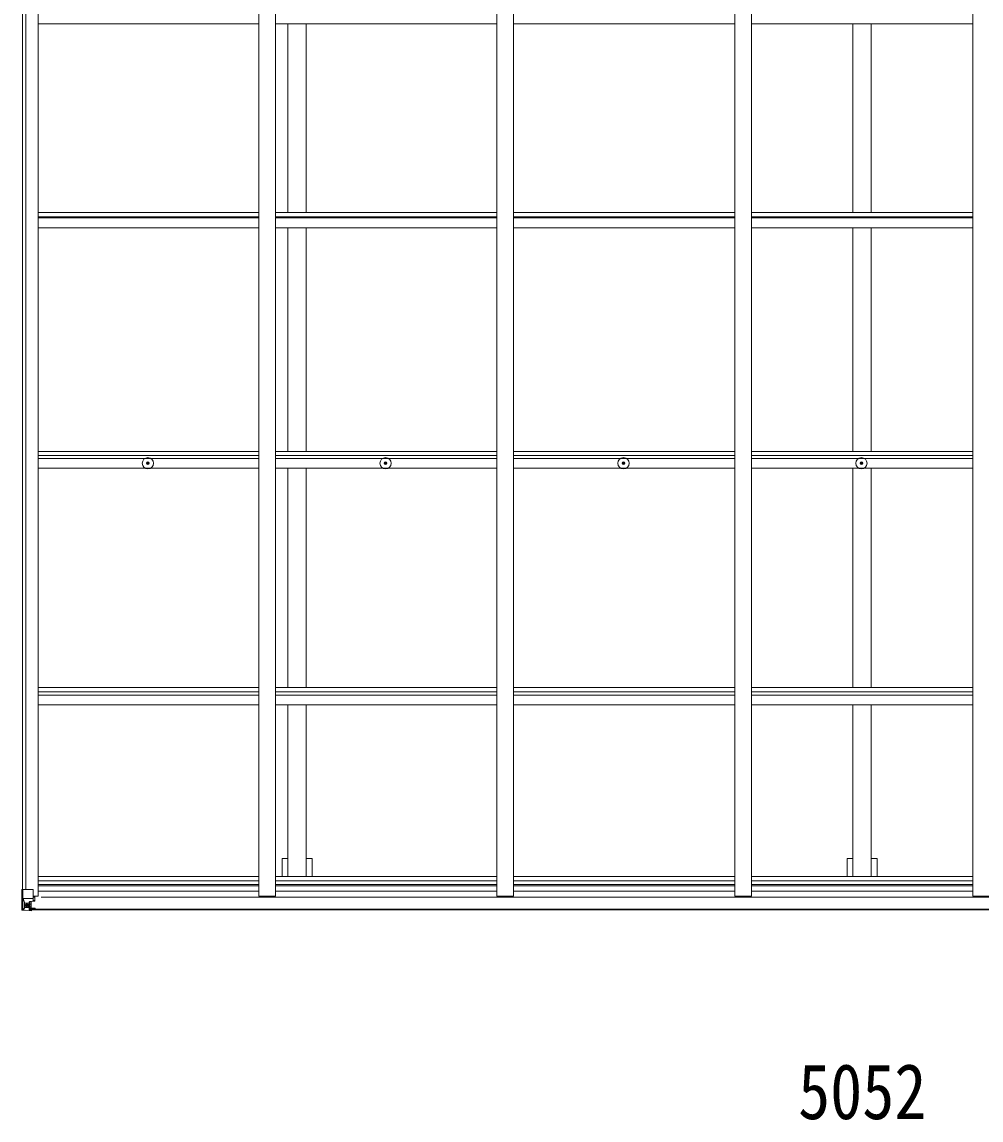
# Model space of a CAD drawing. Units: millimetres at full size, sheet at 1:35; details may follow other scales. Extents: x -9783 to 9892, y -6828 to 6752.
# Drawn here: x 2172 to 5058, y 163 to 3468 of the extents above; entities that cross this region are included whole.
import ezdxf
from ezdxf.enums import TextEntityAlignment as Align

# ---------------------------------------------------------------- set-up
doc = ezdxf.new("R2010")
doc.units = ezdxf.units.MM
doc.header["$LTSCALE"] = 35
for name, color, linetype, lineweight in [('0-1_本体', 4, 'Continuous', 9), ('0-2_部品', 7, 'Continuous', 9), ('0-A_寸法', 6, 'Continuous', 9)]:
    doc.layers.add(name, color=color, linetype=linetype, lineweight=lineweight)
doc.styles.add('ＭＳ ゴシック', font='')
doc.styles.get('ＭＳ ゴシック').set_extended_font_data('MS Gothic')

msp = doc.modelspace()

# ---------------------------------------------------------------- linework, layer by layer
at = {"layer": '0-1_本体'}
for p, q in [((2173.99, 856.88), (2173.99, 6124.84)), ((2183.82, 856.88), (2183.82, 6124.84)), ((2220.99, 837.35), (2220.99, 6144.37)), ((2884.99, 837.35), (2884.99, 6144.37)), ((2934.99, 837.35), (2934.99, 6144.37)), ((3600.99, 837.35), (3600.99, 6144.37)), ((3650.99, 837.35), (3650.99, 6144.37)), ((4316.99, 837.35), (4316.99, 6144.37)), ((4366.99, 837.35), (4366.99, 6144.37)), ((5032.99, 837.35), (5032.99, 6144.37)), ((2220.99, 3462.86), (2884.99, 3462.86)), ((2934.99, 3462.86), (3600.99, 3462.86)), ((2972.49, 2895.34), (2972.49, 3462.86)), ((3027.49, 2895.34), (3027.49, 3462.86)), ((3650.99, 3462.86), (4316.99, 3462.86)), ((4366.99, 3462.86), (5032.99, 3462.86)), ((4672.49, 2895.34), (4672.49, 3462.86)), ((4727.49, 2895.34), (4727.49, 3462.86)), ((2220.99, 2895.34), (2884.99, 2895.34)), ((2220.99, 2882.32), (2884.99, 2882.32)), ((2220.99, 2878.45), (2884.99, 2878.45)), ((2934.99, 2895.34), (3600.99, 2895.34)), ((2934.99, 2882.32), (3600.99, 2882.32)), ((2934.99, 2878.45), (3600.99, 2878.45)), ((3650.99, 2895.34), (4316.99, 2895.34)), ((3650.99, 2882.32), (4316.99, 2882.32)), ((3650.99, 2878.45), (4316.99, 2878.45)), ((4366.99, 2895.34), (5032.99, 2895.34)), ((4366.99, 2882.32), (5032.99, 2882.32)), ((4366.99, 2878.45), (5032.99, 2878.45)), ((2220.99, 2848.57), (2884.99, 2848.57)), ((2934.99, 2848.57), (3600.99, 2848.57)), ((2972.49, 2176.04), (2972.49, 2848.57)), ((3027.49, 2176.04), (3027.49, 2848.57)), ((3650.99, 2848.57), (4316.99, 2848.57)), ((4366.99, 2848.57), (5032.99, 2848.57)), ((4672.49, 2176.04), (4672.49, 2848.57)), ((4727.49, 2176.04), (4727.49, 2848.57)), ((2220.97, 2163.12), (2884.99, 2163.12)), ((2220.99, 2176.04), (2884.99, 2176.04)), ((2220.99, 2154.8), (2884.99, 2154.8)), ((2934.99, 2176.04), (3600.99, 2176.04)), ((2934.99, 2163.12), (3600.99, 2163.12)), ((2934.99, 2154.8), (3600.99, 2154.8)), ((3650.99, 2176.04), (4316.99, 2176.04)), ((3650.99, 2163.12), (4316.99, 2163.12)), ((3650.99, 2154.8), (4316.99, 2154.8)), ((4366.99, 2176.04), (5032.99, 2176.04)), ((4366.99, 2163.12), (5032.99, 2163.12)), ((4366.99, 2154.8), (5032.99, 2154.8)), ((2220.99, 2125.53), (2884.99, 2125.53)), ((2934.99, 2125.53), (3600.99, 2125.53)), ((2972.49, 1465.27), (2972.49, 2125.53)), ((3027.49, 1465.27), (3027.49, 2125.53)), ((3650.99, 2125.53), (4316.99, 2125.53)), ((4366.99, 2125.53), (5032.99, 2125.53)), ((4672.49, 1465.27), (4672.49, 2125.53)), ((4727.49, 1465.27), (4727.49, 2125.53)), ((2220.99, 1465.27), (2884.99, 1465.27)), ((2934.99, 1465.27), (3600.99, 1465.27)), ((3650.99, 1465.27), (4316.99, 1465.27)), ((4366.99, 1465.27), (5032.99, 1465.27)), ((2220.99, 1452.43), (2884.99, 1452.43)), ((2220.99, 1442.27), (2884.99, 1442.27)), ((2934.99, 1452.43), (3600.99, 1452.43)), ((2934.99, 1442.27), (3600.99, 1442.27)), ((3650.99, 1452.43), (4316.99, 1452.43)), ((3650.99, 1442.27), (4316.99, 1442.27)), ((4366.99, 1452.43), (5032.99, 1452.43)), ((4366.99, 1442.27), (5032.99, 1442.27)), ((2220.99, 1413.31), (2884.99, 1413.31)), ((2934.99, 1413.31), (3600.99, 1413.31)), ((2972.49, 896.21), (2972.49, 1413.31)), ((3027.49, 896.21), (3027.49, 1413.31)), ((3650.99, 1413.31), (4316.99, 1413.31)), ((4366.99, 1413.31), (5032.99, 1413.31)), ((4672.49, 896.21), (4672.49, 1413.31)), ((4727.49, 896.21), (4727.49, 1413.31)), ((3045.19, 951.04), (3027.49, 951.04)), ((3045.19, 951.04), (3045.19, 896.21)), ((4745.19, 951.04), (4727.49, 951.04)), ((4745.19, 951.04), (4745.19, 896.21)), ((2220.99, 896.21), (2884.99, 896.21)), ((2934.99, 896.21), (3600.99, 896.21)), ((3650.99, 896.21), (4316.99, 896.21)), ((4366.99, 896.21), (5032.99, 896.21)), ((2220.99, 883.38), (2884.99, 883.38)), ((2220.99, 872.04), (2884.99, 872.04)), ((2220.99, 868.25), (2884.99, 868.25)), ((2934.99, 883.38), (3600.99, 883.38)), ((2934.99, 872.04), (3600.99, 872.04)), ((2934.99, 868.25), (3600.99, 868.25)), ((3650.99, 883.38), (4316.99, 883.38)), ((3650.99, 872.04), (4316.99, 872.04)), ((3650.99, 868.25), (4316.99, 868.25)), ((4366.99, 883.38), (5032.99, 883.38)), ((4366.99, 872.04), (5032.99, 872.04)), ((4366.99, 868.25), (5032.99, 868.25)), ((2220.99, 837.35), (2205.99, 837.35)), ((2220.99, 852.3), (2884.99, 852.3)), ((7171.99, 834.02), (2229.99, 834.02)), ((2884.99, 837.35), (2934.99, 837.35)), ((2934.99, 852.3), (3600.99, 852.3)), ((3600.99, 837.35), (3650.99, 837.35)), ((3650.99, 852.3), (4316.99, 852.3)), ((4316.99, 837.35), (4366.99, 837.35)), ((4366.99, 852.3), (5032.99, 852.3)), ((5032.99, 837.35), (5082.99, 837.35)), ((2195.49, 798.54), (7204.49, 798.54)), ((2195.49, 796.48), (7204.49, 796.48))]:
    msp.add_line(p, q, dxfattribs=at)
for points in [[(2972.49, 951.04), (2954.79, 951.04), (2954.79, 896.21)], [(4672.49, 951.04), (4654.79, 951.04), (4654.79, 896.21)]]:
    msp.add_lwpolyline(points, dxfattribs=at)
at = {"layer": '0-2_部品'}
for p, q in [((2548.95, 2140.66), (2550.05, 2140.68)), ((2548.95, 2139.66), (2550.05, 2139.64)), ((2550.05, 2140.68), (2550.57, 2140.78)), ((2550.05, 2139.64), (2550.57, 2139.54)), ((2550.67, 2141.3), (2550.57, 2140.78)), ((2550.67, 2139.03), (2550.57, 2139.54)), ((2550.69, 2142.41), (2550.67, 2141.3)), ((2550.69, 2137.92), (2550.67, 2139.03)), ((2551.69, 2142.41), (2551.71, 2141.3)), ((2551.69, 2137.92), (2551.71, 2139.03)), ((2551.71, 2141.3), (2551.81, 2140.78)), ((2551.71, 2139.03), (2551.81, 2139.54)), ((2552.33, 2140.68), (2551.81, 2140.78)), ((2552.33, 2139.64), (2551.81, 2139.54)), ((2553.44, 2140.66), (2552.33, 2140.68)), ((2553.44, 2139.66), (2552.33, 2139.64)), ((3263.95, 2140.66), (3265.05, 2140.68)), ((3263.95, 2139.66), (3265.05, 2139.64)), ((3265.05, 2140.68), (3265.57, 2140.78)), ((3265.05, 2139.64), (3265.57, 2139.54)), ((3265.67, 2141.3), (3265.57, 2140.78)), ((3265.67, 2139.03), (3265.57, 2139.54)), ((3265.69, 2142.41), (3265.67, 2141.3)), ((3265.69, 2137.92), (3265.67, 2139.03)), ((3266.69, 2142.41), (3266.71, 2141.3)), ((3266.69, 2137.92), (3266.71, 2139.03)), ((3266.71, 2141.3), (3266.81, 2140.78)), ((3266.71, 2139.03), (3266.81, 2139.54)), ((3267.33, 2140.68), (3266.81, 2140.78)), ((3267.33, 2139.64), (3266.81, 2139.54)), ((3268.44, 2140.66), (3267.33, 2140.68)), ((3268.44, 2139.66), (3267.33, 2139.64)), ((3979.95, 2140.66), (3981.05, 2140.68)), ((3979.95, 2139.66), (3981.05, 2139.64)), ((3981.05, 2140.68), (3981.57, 2140.78)), ((3981.05, 2139.64), (3981.57, 2139.54)), ((3981.67, 2141.3), (3981.57, 2140.78)), ((3981.67, 2139.03), (3981.57, 2139.54)), ((3981.69, 2142.41), (3981.67, 2141.3)), ((3981.69, 2137.92), (3981.67, 2139.03)), ((3982.69, 2142.41), (3982.71, 2141.3)), ((3982.69, 2137.92), (3982.71, 2139.03)), ((3982.71, 2141.3), (3982.81, 2140.78)), ((3982.71, 2139.03), (3982.81, 2139.54)), ((3983.33, 2140.68), (3982.81, 2140.78)), ((3983.33, 2139.64), (3982.81, 2139.54)), ((3984.44, 2140.66), (3983.33, 2140.68)), ((3984.44, 2139.66), (3983.33, 2139.64)), ((4695.95, 2140.66), (4697.05, 2140.68)), ((4695.95, 2139.66), (4697.05, 2139.64)), ((4697.05, 2140.68), (4697.57, 2140.78)), ((4697.05, 2139.64), (4697.57, 2139.54)), ((4697.67, 2141.3), (4697.57, 2140.78)), ((4697.67, 2139.03), (4697.57, 2139.54)), ((4697.69, 2142.41), (4697.67, 2141.3)), ((4697.69, 2137.92), (4697.67, 2139.03)), ((4698.69, 2142.41), (4698.71, 2141.3)), ((4698.69, 2137.92), (4698.71, 2139.03)), ((4698.71, 2141.3), (4698.81, 2140.78)), ((4698.71, 2139.03), (4698.81, 2139.54)), ((4699.33, 2140.68), (4698.81, 2140.78)), ((4699.33, 2139.64), (4698.81, 2139.54)), ((4700.44, 2140.66), (4699.33, 2140.68)), ((4700.44, 2139.66), (4699.33, 2139.64)), ((2175.03, 856.88), (2205.19, 856.88)), ((2175.03, 856.88), (2175.03, 796.3)), ((2175.58, 830), (2182.19, 830.21)), ((2175.58, 830), (2179.72, 817.92)), ((2182.19, 830.21), (2206.19, 830.21)), ((2206.19, 855.88), (2206.19, 822.78)), ((2210.69, 833.88), (2206.19, 833.88)), ((2210.69, 837.35), (2210.69, 822.01)), ((2172.19, 796.17), (2172.19, 796.21)), ((2173.13, 795.21), (2173.13, 795.18)), ((2173.13, 795.17), (2173.13, 795.17)), ((2182.1, 794.79), (2174.18, 795.26)), ((2175.04, 796.23), (2175.03, 796.3)), ((2179, 799.67), (2176.27, 796)), ((2182.19, 816.68), (2179.86, 816.65)), ((2179.86, 816.65), (2179.86, 803.18)), ((2179.86, 803.18), (2182.19, 803.12)), ((2182.19, 816.68), (2194.19, 816.68)), ((2182.19, 816.68), (2182.19, 816.68)), ((2182.19, 803.12), (2194.19, 803.12)), ((2194.19, 794), (2182.19, 794.78)), ((2187.67, 810.32), (2187.67, 811.28)), ((2193.19, 803.12), (2194.19, 803.12)), ((2194.19, 819.98), (2194.19, 793.88)), ((2195.69, 816.68), (2194.19, 816.68)), ((2195.69, 803.12), (2194.19, 803.12)), ((2195.69, 799.59), (2194.19, 799.59)), ((2194.19, 794.77), (2200.69, 794.37)), ((2200.69, 793.48), (2194.19, 793.88)), ((2205.36, 822.53), (2195.02, 820.87)), ((2195.02, 820.24), (2205.36, 821.89)), ((2195.02, 820.87), (2195.02, 820.24)), ((2199.69, 813.08), (2195.69, 813.08)), ((2199.69, 804.88), (2195.69, 804.88)), ((2196.19, 799.95), (2195.69, 799.95)), ((2200.69, 795.29), (2195.69, 795.38)), ((2195.8, 801.25), (2199.69, 801.25)), ((2196.19, 801.04), (2196.19, 800.88)), ((2196.19, 800.88), (2196.19, 800.88)), ((2206.19, 800.79), (2196.19, 800.88)), ((2196.19, 798.92), (2196.19, 800.88)), ((2204.19, 798.95), (2196.19, 798.95)), ((2204.19, 798.92), (2196.19, 798.92)), ((2199.69, 820.98), (2199.69, 801.02)), ((2200.69, 795.29), (2200.69, 796.48)), ((2200.69, 794.88), (2200.69, 795.29)), ((2200.69, 794.88), (2200.69, 794.37)), ((2200.69, 794.37), (2200.69, 793.48)), ((2205.36, 821.89), (2205.36, 822.53)), ((2205.64, 821.97), (2209.69, 822)), ((2205.69, 795.68), (2205.69, 796.48)), ((2205.99, 795.68), (2205.69, 795.68)), ((2205.99, 795.68), (2209.11, 796.48)), ((2206.19, 800.79), (2206.19, 799.18)), ((2206.19, 799.18), (2211.19, 799.18)), ((2209.69, 823.74), (2210.69, 823.73)), ((2210.69, 822.01), (2209.69, 822)), ((2211.19, 798.54), (2211.19, 799.18)), ((2211.19, 799.18), (2212.19, 799.18)), ((2212.19, 800.86), (2212.19, 800.75)), ((2212.19, 799.18), (2212.19, 800.75)), ((2212.19, 799.18), (2212.19, 798.54))]:
    msp.add_line(p, q, dxfattribs=at)
for points in [[(2172.19, 796.21), (2172.19, 856.88), (2175.03, 856.88)], [(2173.13, 795.17), (2182.19, 794.62), (2194.19, 793.88)], [(2185.75, 809.36), (2184.79, 809.36), (2184.79, 808.4), (2185.75, 808.4)], [(2187.67, 811.28), (2186.71, 811.28), (2186.71, 810.32)], [(2186.71, 807.44), (2186.71, 806.48), (2187.67, 806.48), (2187.67, 807.44)], [(2188.63, 808.4), (2189.59, 808.4), (2189.59, 809.36), (2188.63, 809.36)], [(2200.69, 794.88), (2195.69, 794.88), (2195.69, 820.35)], [(2211.19, 800.91), (2196.19, 801.04), (2196.19, 801.04)], [(2196.19, 799.95), (2204.19, 799.95), (2204.19, 798.54)], [(2209.69, 822), (2209.69, 823.74), (2206.19, 823.76)], [(2206.19, 800.79), (2206.19, 800.8), (2212.19, 800.75)]]:
    msp.add_lwpolyline(points, dxfattribs=at)
for centre, radius in [((2551.19, 2140.16), 17), ((3266.19, 2140.16), 17), ((3982.19, 2140.16), 17), ((4698.19, 2140.16), 17), ((2551.19, 2140.16), 4), ((3266.19, 2140.16), 4), ((3982.19, 2140.16), 4), ((4698.19, 2140.16), 4), ((2187.19, 808.88), 5.3)]:
    msp.add_circle(centre, radius, dxfattribs=at)
for centre, radius, start, end in [((2551.19, 2140.16), 2.3, 167.44414, 192.55586), ((2551.19, 2140.16), 2.3, 77.44414, 102.55586), ((2551.19, 2140.16), 2.3, 257.44414, 282.55586), ((2551.19, 2140.16), 2.3, 347.44414, 12.55586), ((3266.19, 2140.16), 2.3, 167.44414, 192.55586), ((3266.19, 2140.16), 2.3, 77.44414, 102.55586), ((3266.19, 2140.16), 2.3, 257.44414, 282.55586), ((3266.19, 2140.16), 2.3, 347.44414, 12.55586), ((3982.19, 2140.16), 2.3, 167.44414, 192.55586), ((3982.19, 2140.16), 2.3, 77.44414, 102.55586), ((3982.19, 2140.16), 2.3, 257.44414, 282.55586), ((3982.19, 2140.16), 2.3, 347.44414, 12.55586), ((4698.19, 2140.16), 2.3, 167.44414, 192.55586), ((4698.19, 2140.16), 2.3, 77.44414, 102.55586), ((4698.19, 2140.16), 2.3, 257.44414, 282.55586), ((4698.19, 2140.16), 2.3, 347.44414, 12.55586), ((2205.19, 855.88), 1, 0, 90), ((2173.19, 796.21), 0.999, 180.04917, 266.5576), ((2173.19, 796.17), 0.999, 180.04917, 266.5576), ((2173.19, 796.17), 1, 179.99921, 266.49983), ((2174.34, 782.56), 12.7, 84.89689, 90.75534), ((2176.32, 796.17), 1.28, 177.54105, 228.82169), ((2185.75, 810.32), 0.96, 270, 0), ((2185.75, 807.44), 0.96, 0, 90), ((2188.63, 810.32), 0.96, 180, 270), ((2188.63, 807.44), 0.96, 90, 180), ((2195.13, 819.94), 0.937, 96.73234, 177.67791), ((2195.13, 819.31), 0.937, 96.73234, 177.67791), ((2196.2, 801.55), 0.513, 178.95293, 268.11972), ((2196.19, 801.38), 0.5, 179.95536, 269.47105), ((2196.19, 798.45), 0.5, 89.99891, 179.99891), ((2196.19, 798.42), 0.5, 90.00309, 180.00198), ((2205.25, 823.46), 0.937, 276.73234, 357.67791), ((2205.25, 822.82), 0.937, 276.73234, 357.67791), ((2211.33, 793.22), 7.69, 83.56574, 91.03001)]:
    msp.add_arc(centre, radius, start, end, dxfattribs=at)
for centre, major_axis, ratio, start_param, end_param in [((2176.3, 827.65), (0.85, -2.32), 0.403757, 3.0087805, 3.9744392), ((2175.13, 795.09), (2, -0.12), 0.060933, 2.0712557, 3.1453404), ((2374.13, 782.86), (201, -12.36), 0.060933, 3.1453404, 3.145839), ((2175.32, 798.19), (-0.02, -3), 0.466854, 0.125683, 0.7596956), ((2176.99, 803.26), (0.03, -5), 0.573921, 0.7672717, 1.551125), ((2178.45, 816.63), (0, -3), 0.468246, 1.5772882, 2.0127935), ((2100.44, 803.12), (81.75, 0), 0.061163, 6.2824128, 6.2831853)]:
    msp.add_ellipse(centre, major_axis=major_axis, ratio=ratio, start_param=start_param, end_param=end_param, dxfattribs=at)

# ---------------------------------------------------------------- texts
at = {"layer": '0-A_寸法', "color": 7, "style": 'ＭＳ ゴシック', "width": 0.85}
msp.add_text('5052', height=166.8, dxfattribs=at).set_placement((4507.69, 116.14), align=Align.BOTTOM_LEFT)

doc.saveas('drawing.dxf')
